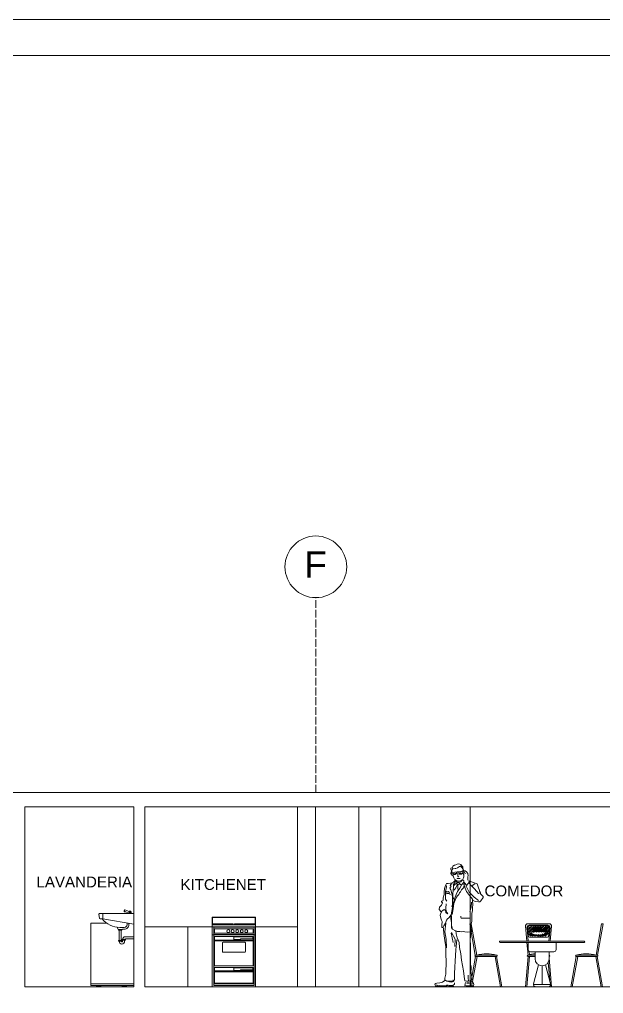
# Model space of a CAD drawing. Header units: metres. Extents: x -2 to 3328848, y -2 to 2725060.
# Drawn here: x 1663758.2 to 1663839.3, y 1363647.2 to 1363782.5 of the extents above; entities that cross this region are included whole.
import ezdxf
from ezdxf.enums import TextEntityAlignment as Align

# ---------------------------------------------------------------- set-up
doc = ezdxf.new("R2010")
doc.units = ezdxf.units.M
for name, pattern in [('0', [0]), ('ACAD_ISO02W100', [15, 12, -3]), ('DOT', [0.25, 0, -0.25])]:
    doc.linetypes.add(name, pattern=pattern)
doc.layers.get('0').update_dxf_attribs({"color": 253, "lineweight": 0})
doc.layers.add('CAJETIN', color=7, linetype='Continuous', lineweight=0, true_color=0x000000)
for name, color, linetype, lineweight in [('CORTE123', 253, 'Continuous', 0), ('EFEC', 253, 'Continuous', 0), ('L.COLUMNA', 253, 'Continuous', 0), ('letra', 253, 'DOT', 0), ('muebles', 253, 'Continuous', 0), ('NOITHAT', 253, 'Continuous', 0)]:
    doc.layers.add(name, color=color, linetype=linetype, lineweight=lineweight)
doc.styles.get("Standard").update_dxf_attribs({"font": 'arial.ttf'})

# ---------------------------------------------------------------- blocks, each defined once
blk = doc.blocks.new('fwerfw')
at = {"linetype": 'ByBlock'}
for p, q in [((346.581, 374.474), (345.981, 374.474)), ((345.981, 374.474), (345.981, 374.367)), ((346.576, 374.469), (345.986, 374.469)), ((345.986, 374.469), (345.986, 374.367)), ((346.576, 374.469), (346.576, 374.367)), ((346.581, 374.474), (346.581, 374.367)), ((345.981, 374.367), (345.981, 374.34)), ((346.581, 374.367), (345.981, 374.367)), ((345.981, 374.34), (345.981, 374.228)), ((346.581, 374.34), (345.981, 374.34)), ((345.99, 374.38), (345.99, 374.367)), ((346.267, 374.385), (345.995, 374.385)), ((346.001, 373.528), (346.001, 374.34)), ((346.561, 374.335), (346.001, 374.335)), ((346.011, 374.255), (346.011, 374.313)), ((346.551, 374.313), (346.011, 374.313)), ((346.101, 374.372), (346.101, 374.367)), ((346.131, 374.372), (346.101, 374.372)), ((346.131, 374.385), (346.131, 374.367)), ((346.131, 374.372), (346.161, 374.372)), ((346.161, 374.372), (346.161, 374.367)), ((346.272, 374.38), (346.272, 374.367)), ((346.29, 374.38), (346.29, 374.367)), ((346.295, 374.385), (346.567, 374.385)), ((346.431, 374.372), (346.401, 374.372)), ((346.401, 374.372), (346.401, 374.367)), ((346.431, 374.385), (346.431, 374.367)), ((346.431, 374.372), (346.461, 374.372)), ((346.461, 374.372), (346.461, 374.367)), ((346.551, 374.313), (346.551, 374.255)), ((346.561, 374.34), (346.561, 373.528)), ((346.572, 374.38), (346.572, 374.367)), ((346.581, 374.367), (346.581, 374.34)), ((346.581, 374.228), (346.581, 374.34)), ((345.981, 374.228), (346.581, 374.228)), ((345.981, 373.508), (345.981, 374.228)), ((346.001, 374.233), (346.561, 374.233)), ((346.011, 374.255), (346.551, 374.255)), ((346.551, 374.208), (346.011, 374.208)), ((346.011, 373.798), (346.011, 374.208)), ((346.551, 374.158), (346.011, 374.158)), ((346.546, 374.203), (346.281, 374.203)), ((346.281, 374.203), (346.281, 374.163)), ((346.371, 374.163), (346.281, 374.163)), ((346.546, 374.173), (346.371, 374.173)), ((346.371, 374.173), (346.371, 374.163)), ((346.546, 374.203), (346.546, 374.173)), ((346.551, 374.208), (346.551, 373.798)), ((346.581, 374.228), (346.581, 373.508)), ((346.551, 374.148), (346.011, 374.148)), ((346.121, 374.118), (346.121, 373.998)), ((346.131, 374.128), (346.281, 374.128)), ((346.431, 374.128), (346.281, 374.128)), ((346.441, 374.118), (346.441, 373.998)), ((346.131, 373.988), (346.281, 373.988)), ((346.431, 373.988), (346.281, 373.988)), ((346.551, 373.798), (346.011, 373.798)), ((346.551, 373.778), (346.011, 373.778)), ((346.011, 373.558), (346.011, 373.778)), ((346.281, 373.773), (346.281, 373.733)), ((346.546, 373.773), (346.281, 373.773)), ((346.281, 373.773), (346.281, 373.733)), ((346.546, 373.773), (346.546, 373.743)), ((346.551, 373.778), (346.551, 373.558)), ((346.551, 373.728), (346.011, 373.728)), ((346.551, 373.718), (346.011, 373.718)), ((346.371, 373.733), (346.281, 373.733)), ((346.371, 373.743), (346.371, 373.733)), ((346.546, 373.743), (346.371, 373.743)), ((346.581, 373.508), (345.981, 373.508)), ((346.561, 373.548), (346.001, 373.548)), ((346.561, 373.528), (346.001, 373.528)), ((346.551, 373.558), (346.011, 373.558))]:
    blk.add_line(p, q, dxfattribs=at)
for centre in [(346.204, 374.283), (346.264, 374.283), (346.327, 374.283), (346.39, 374.283), (346.453, 374.283)]:
    blk.add_circle(centre, 0.02, dxfattribs=at)
for centre, radius, start, end in [((345.995, 374.38), 0.005, 90, 180), ((346.267, 374.38), 0.005, 0, 90), ((346.295, 374.38), 0.005, 90, 180), ((346.567, 374.38), 0.005, 0, 90), ((346.131, 374.118), 0.01, 90, 180), ((346.431, 374.118), 0.01, 0, 90), ((346.131, 373.998), 0.01, 180, 270), ((346.431, 373.998), 0.01, 270, 0)]:
    blk.add_arc(centre, radius, start, end, dxfattribs=at)
blk = doc.blocks.new('12')
at = {"color": 0}
for p, q in [((195.106, 174.494), (195.137, 174.494)), ((195.224, 173.823), (195.106, 174.494)), ((195.255, 173.824), (195.137, 174.494)), ((196.298, 174.439), (196.325, 174.124)), ((196.806, 174.494), (196.348, 174.494)), ((196.355, 174.389), (196.404, 174.438)), ((196.357, 174.356), (196.443, 174.441)), ((196.36, 174.323), (196.481, 174.444)), ((196.362, 174.29), (196.518, 174.445)), ((196.773, 174.464), (196.38, 174.464)), ((196.762, 174.454), (196.391, 174.454)), ((196.417, 174.309), (196.553, 174.445)), ((196.453, 174.31), (196.588, 174.445)), ((196.489, 174.311), (196.624, 174.445)), ((196.526, 174.312), (196.659, 174.445)), ((196.562, 174.313), (196.694, 174.445)), ((196.598, 174.314), (196.73, 174.445)), ((196.634, 174.315), (196.765, 174.445)), ((196.671, 174.316), (196.789, 174.433)), ((196.828, 174.124), (196.855, 174.439)), ((197.809, 173.824), (197.927, 174.494)), ((197.839, 173.823), (197.958, 174.494)), ((197.958, 174.494), (197.927, 174.494)), ((196.331, 174.409), (196.355, 174.124)), ((196.337, 174.339), (196.347, 174.339)), ((196.339, 174.309), (196.349, 174.309)), ((196.341, 174.399), (196.355, 174.249)), ((196.367, 174.259), (196.409, 174.301)), ((196.382, 174.239), (196.433, 174.29)), ((196.407, 174.228), (196.458, 174.28)), ((196.441, 174.227), (196.486, 174.272)), ((196.476, 174.227), (196.515, 174.266)), ((196.51, 174.226), (196.547, 174.262)), ((196.545, 174.225), (196.582, 174.262)), ((196.579, 174.224), (196.622, 174.266)), ((196.614, 174.224), (196.668, 174.277)), ((196.65, 174.224), (196.73, 174.304)), ((196.686, 174.225), (196.801, 174.339)), ((196.707, 174.317), (196.801, 174.411)), ((196.722, 174.226), (196.794, 174.297)), ((196.743, 174.317), (196.805, 174.379)), ((196.784, 174.252), (196.787, 174.255)), ((196.798, 174.124), (196.823, 174.409)), ((196.799, 174.249), (196.812, 174.399)), ((196.804, 174.309), (196.814, 174.309)), ((196.807, 174.339), (196.817, 174.339)), ((195.754, 174.124), (197.554, 174.124)), ((195.754, 174.094), (197.554, 174.094)), ((196.352, 173.824), (196.328, 174.094)), ((196.354, 173.944), (196.354, 174.094)), ((196.404, 174.204), (196.749, 174.204)), ((196.954, 174.094), (196.954, 173.944)), ((195.23, 173.824), (195.68, 173.824)), ((196.504, 173.824), (196.352, 173.824)), ((196.381, 173.831), (196.375, 173.903)), ((196.904, 173.894), (196.404, 173.894)), ((196.504, 173.744), (196.504, 173.894)), ((196.804, 173.853), (196.808, 173.894)), ((196.804, 173.744), (196.804, 173.894)), ((197.834, 173.824), (197.384, 173.824)), ((195.23, 173.794), (195.115, 173.144)), ((195.26, 173.794), (195.145, 173.144)), ((195.23, 173.794), (195.68, 173.794)), ((195.649, 173.794), (195.764, 173.144)), ((195.68, 173.794), (195.794, 173.144)), ((196.352, 173.794), (196.295, 173.144)), ((196.382, 173.794), (196.325, 173.144)), ((196.504, 173.794), (196.352, 173.794)), ((196.58, 173.613), (196.471, 173.206)), ((196.837, 173.206), (196.729, 173.613)), ((196.783, 173.666), (196.816, 173.288)), ((196.804, 173.764), (196.858, 173.144)), ((197.384, 173.794), (197.27, 173.144)), ((197.415, 173.794), (197.3, 173.144)), ((197.834, 173.794), (197.384, 173.794)), ((197.804, 173.794), (197.919, 173.144)), ((197.834, 173.794), (197.949, 173.144)), ((196.654, 173.594), (196.654, 173.194)), ((196.468, 173.194), (196.841, 173.194)), ((195.115, 173.144), (195.145, 173.144)), ((195.764, 173.144), (195.794, 173.144)), ((196.325, 173.144), (196.295, 173.144)), ((196.519, 173.144), (196.789, 173.144)), ((196.827, 173.161), (196.828, 173.144)), ((196.858, 173.144), (196.828, 173.144)), ((197.3, 173.144), (197.27, 173.144)), ((197.949, 173.144), (197.919, 173.144))]:
    blk.add_line(p, q, dxfattribs=at)
for centre, radius, start, end in [((196.348, 174.444), 0.05, 90, 185), ((196.38, 174.414), 0.05, 90, 185), ((196.391, 174.404), 0.05, 90, 185), ((196.762, 174.404), 0.05, 355, 90), ((196.773, 174.414), 0.05, 355, 90), ((196.806, 174.444), 0.05, 355, 90), ((196.404, 174.254), 0.05, 185, 270), ((196.749, 174.254), 0.05, 270, 355), ((195.754, 174.109), 0.015, 90, 270), ((197.554, 174.109), 0.015, 270, 90), ((195.23, 173.809), 0.015, 90, 270), ((195.467, 173.089), 0.764, 73.8673, 106.1327), ((195.68, 173.809), 0.015, 270, 90), ((196.352, 173.809), 0.015, 90, 270), ((196.577, 172.995), 0.859, 94.8363, 105.1893), ((196.404, 173.944), 0.05, 180, 270), ((196.802, 173.809), 0.015, 270, 90), ((196.904, 173.944), 0.05, 270, 0), ((197.384, 173.809), 0.015, 90, 270), ((197.597, 173.089), 0.764, 73.8673, 106.1327), ((197.834, 173.809), 0.015, 270, 90), ((196.654, 173.744), 0.15, 180, 0), ((196.519, 173.194), 0.05, 165.0686, 270), ((196.789, 173.194), 0.05, 270, 14.9314)]:
    blk.add_arc(centre, radius, start, end, dxfattribs=at)
blk = doc.blocks.new('LAVABO1S')
at = {"layer": 'muebles', "linetype": 'Continuous'}
for p, q in [((-4.5, 8), (-4.5, 7.25)), ((-0.61, 8.36), (-0.64, 8.01)), ((-0.51, 8.36), (-0.48, 8.01)), ((-2.15, 5.68), (-2.15, 4)), ((-1.85, 5.68), (-1.85, 4)), ((-1.65, 4), (-1.65, 4.25)), ((-1.35, 4), (-1.35, 4.25)), ((-1.25, 4.65), (0, 4.65)), ((-1.25, 4.35), (0, 4.35))]:
    blk.add_line(p, q, dxfattribs=at)
for points in [[(-0.71, 8.3), (-1.34, 8.55), (-1.4, 8.39), (-0.76, 8)], [(-0.38, 8.01), (-0.44, 8.36), (-0.69, 8.36), (-0.75, 8)], [(-2.42, 6.03), (-2.3, 5.68), (-1.68, 5.68), (-1.66, 5.76)], [(-2.23, 5.68), (-2.23, 5.59), (-1.89, 5.59)], [(-1.75, 5.68), (-1.75, 5.59), (-2.1, 5.59)]]:
    blk.add_lwpolyline(points, dxfattribs=at)
for points in [[(0, 8), (-4.99, 8, 0.453592), (-5.08, 7.89), (-5.01, 7.34, 0.375902), (-4.91, 7.25), (-4.5, 7.25), (0, 6.5)], [(-1, 6.67), (-1, 6.4, -0.414214), (-1.4, 6), (-2.05, 6, -0.231669), (-4.6, 7.25, 1.552799)], [(-0.75, 6.63), (-0.75, 6.4, -0.414214), (-1.4, 5.75), (-1.66, 5.75, -0.02028)]]:
    blk.add_lwpolyline(points, format="xyb", dxfattribs=at)
for points in [[(-1.75, 4.16), (-1.75, 4.25), (-1.25, 4.25), (-1.25, 4.16)], [(-2.25, 4), (-2.25, 4.1), (-1.76, 4.1), (-1.76, 4)]]:
    blk.add_lwpolyline(points, close=True, dxfattribs=at)
for centre, radius, start, end in [((-1.31, 8.35), 0.101, 156.5196, 319.2681), ((-1.25, 4.25), 0.4, 90, 180), ((-1.25, 4.25), 0.1, 90, 180), ((-1.75, 4), 0.4, 180, 0), ((-1.75, 4), 0.1, 180, 0)]:
    blk.add_arc(centre, radius, start, end, dxfattribs=at)
blk = doc.blocks.new('A$C5B027DEA')
at = {"color": 0}
for p, q in [((0.255, 1.726, -2.729), (0.229, 1.716, -2.729)), ((0.229, 1.716, -2.729), (0.229, 1.695, -2.729)), ((0.229, 1.695, -2.729), (0.239, 1.674, -2.729)), ((0.244, 1.685, -2.729), (0.249, 1.695, -2.729)), ((0.249, 1.695, -2.729), (0.26, 1.711, -2.729)), ((0.26, 1.742, -2.729), (0.255, 1.726, -2.729)), ((0.281, 1.758, -2.729), (0.26, 1.742, -2.729)), ((0.26, 1.711, -2.729), (0.275, 1.706, -2.729)), ((0.275, 1.706, -2.729), (0.291, 1.711, -2.729)), ((0.301, 1.763, -2.729), (0.281, 1.758, -2.729)), ((0.291, 1.711, -2.729), (0.301, 1.711, -2.729)), ((0.322, 1.773, -2.729), (0.301, 1.763, -2.729)), ((0.301, 1.711, -2.729), (0.327, 1.721, -2.729)), ((0.338, 1.778, -2.729), (0.322, 1.773, -2.729)), ((0.327, 1.721, -2.729), (0.353, 1.737, -2.729)), ((0.359, 1.773, -2.729), (0.338, 1.778, -2.729)), ((0.353, 1.737, -2.729), (0.374, 1.747, -2.729)), ((0.374, 1.768, -2.729), (0.359, 1.773, -2.729)), ((0.385, 1.752, -2.729), (0.374, 1.768, -2.729)), ((0.374, 1.747, -2.729), (0.374, 1.737, -2.729)), ((0.374, 1.737, -2.729), (0.379, 1.732, -2.729)), ((0.379, 1.732, -2.729), (0.395, 1.721, -2.729)), ((0.405, 1.732, -2.729), (0.385, 1.752, -2.729)), ((0.395, 1.721, -2.729), (0.4, 1.711, -2.729)), ((0.4, 1.711, -2.729), (0.411, 1.695, -2.729)), ((0.405, 1.716, -2.729), (0.405, 1.732, -2.729)), ((0.411, 1.68, -2.729), (0.405, 1.716, -2.729)), ((0.234, 1.654, -2.729), (0.229, 1.643, -2.729)), ((0.229, 1.628, -2.729), (0.234, 1.643, -2.729)), ((0.229, 1.643, -2.729), (0.229, 1.628, -2.729)), ((0.239, 1.674, -2.729), (0.234, 1.654, -2.729)), ((0.234, 1.654, -2.729), (0.244, 1.664, -2.729)), ((0.234, 1.654, -2.729), (0.239, 1.659, -2.729)), ((0.234, 1.643, -2.729), (0.234, 1.654, -2.729)), ((0.234, 1.643, -2.729), (0.234, 1.654, -2.729)), ((0.239, 1.633, -2.729), (0.234, 1.643, -2.729)), ((0.255, 1.602, -2.729), (0.238, 1.629, -2.729)), ((0.239, 1.659, -2.729), (0.244, 1.664, -2.729)), ((0.249, 1.648, -2.729), (0.239, 1.654, -2.729)), ((0.244, 1.664, -2.729), (0.244, 1.685, -2.729)), ((0.265, 1.648, -2.729), (0.249, 1.648, -2.729)), ((0.265, 1.633, -2.729), (0.255, 1.648, -2.729)), ((0.26, 1.607, -2.729), (0.255, 1.602, -2.729)), ((0.265, 1.602, -2.729), (0.26, 1.607, -2.729)), ((0.286, 1.654, -2.729), (0.265, 1.648, -2.729)), ((0.27, 1.622, -2.729), (0.265, 1.633, -2.729)), ((0.268, 1.587, -2.729), (0.265, 1.602, -2.729)), ((0.273, 1.572, -2.729), (0.268, 1.587, -2.729)), ((0.291, 1.622, -2.729), (0.27, 1.622, -2.729)), ((0.278, 1.567, -2.729), (0.273, 1.572, -2.729)), ((0.275, 1.638, -2.729), (0.301, 1.643, -2.729)), ((0.283, 1.554, -2.729), (0.278, 1.567, -2.729)), ((0.291, 1.55, -2.729), (0.283, 1.554, -2.729)), ((0.322, 1.659, -2.729), (0.286, 1.654, -2.729)), ((0.312, 1.638, -2.729), (0.291, 1.622, -2.729)), ((0.312, 1.659, -2.729), (0.312, 1.648, -2.729)), ((0.312, 1.648, -2.729), (0.312, 1.638, -2.729)), ((0.327, 1.659, -2.729), (0.322, 1.659, -2.729)), ((0.322, 1.57, -2.729), (0.338, 1.565, -2.729)), ((0.322, 1.565, -2.729), (0.322, 1.57, -2.729)), ((0.327, 1.565, -2.729), (0.322, 1.565, -2.729)), ((0.338, 1.659, -2.729), (0.327, 1.659, -2.729)), ((0.327, 1.648, -2.729), (0.333, 1.638, -2.729)), ((0.343, 1.565, -2.729), (0.327, 1.565, -2.729)), ((0.333, 1.638, -2.729), (0.333, 1.628, -2.729)), ((0.333, 1.628, -2.729), (0.333, 1.622, -2.729)), ((0.333, 1.622, -2.729), (0.333, 1.596, -2.729)), ((0.333, 1.596, -2.729), (0.338, 1.591, -2.729)), ((0.343, 1.659, -2.729), (0.338, 1.659, -2.729)), ((0.338, 1.591, -2.729), (0.343, 1.596, -2.729)), ((0.374, 1.659, -2.729), (0.343, 1.659, -2.729)), ((0.343, 1.654, -2.729), (0.348, 1.633, -2.729)), ((0.353, 1.565, -2.729), (0.343, 1.565, -2.729)), ((0.348, 1.633, -2.729), (0.353, 1.628, -2.729)), ((0.353, 1.628, -2.729), (0.369, 1.628, -2.729)), ((0.364, 1.565, -2.729), (0.353, 1.565, -2.729)), ((0.359, 1.643, -2.729), (0.379, 1.643, -2.729)), ((0.369, 1.628, -2.729), (0.385, 1.628, -2.729)), ((0.379, 1.664, -2.729), (0.374, 1.659, -2.729)), ((0.395, 1.669, -2.729), (0.379, 1.664, -2.729)), ((0.385, 1.628, -2.729), (0.395, 1.638, -2.729)), ((0.4, 1.674, -2.729), (0.395, 1.669, -2.729)), ((0.395, 1.638, -2.729), (0.405, 1.638, -2.729)), ((0.404, 1.648, -2.729), (0.397, 1.661, -2.729)), ((0.411, 1.68, -2.729), (0.4, 1.674, -2.729)), ((0.4, 1.674, -2.729), (0.411, 1.669, -2.729)), ((0.411, 1.674, -2.729), (0.4, 1.674, -2.729)), ((0.416, 1.622, -2.729), (0.404, 1.648, -2.729)), ((0.405, 1.555, -2.729), (0.411, 1.576, -2.729)), ((0.405, 1.539, -2.729), (0.405, 1.555, -2.729)), ((0.436, 1.674, -2.729), (0.411, 1.674, -2.729)), ((0.411, 1.669, -2.729), (0.426, 1.648, -2.729)), ((0.411, 1.576, -2.729), (0.416, 1.591, -2.729)), ((0.416, 1.617, -2.729), (0.416, 1.622, -2.729)), ((0.416, 1.602, -2.729), (0.416, 1.617, -2.729)), ((0.416, 1.591, -2.729), (0.416, 1.602, -2.729)), ((0.426, 1.648, -2.729), (0.442, 1.638, -2.729)), ((0.457, 1.659, -2.729), (0.436, 1.674, -2.729)), ((0.476, 1.639, -2.729), (0.457, 1.659, -2.729)), ((0.473, 1.586, -2.729), (0.478, 1.612, -2.729)), ((0.473, 1.565, -2.729), (0.473, 1.586, -2.729)), ((0.473, 1.544, -2.729), (0.473, 1.565, -2.729)), ((0.476, 1.628, -2.729), (0.476, 1.639, -2.729)), ((0.478, 1.612, -2.729), (0.476, 1.628, -2.729)), ((0.135, 1.368, -2.729), (0.14, 1.42, -2.729)), ((0.14, 1.42, -2.729), (0.151, 1.466, -2.729)), ((0.151, 1.466, -2.729), (0.161, 1.466, -2.729)), ((0.161, 1.414, -2.729), (0.151, 1.383, -2.729)), ((0.156, 1.472, -2.729), (0.166, 1.492, -2.729)), ((0.161, 1.466, -2.729), (0.166, 1.451, -2.729)), ((0.166, 1.451, -2.729), (0.161, 1.414, -2.729)), ((0.166, 1.492, -2.729), (0.192, 1.492, -2.729)), ((0.192, 1.492, -2.729), (0.223, 1.498, -2.729)), ((0.213, 1.425, -2.729), (0.234, 1.456, -2.729)), ((0.229, 1.399, -2.729), (0.213, 1.425, -2.729)), ((0.218, 1.466, -2.729), (0.229, 1.477, -2.729)), ((0.234, 1.456, -2.729), (0.218, 1.466, -2.729)), ((0.223, 1.498, -2.729), (0.249, 1.503, -2.729)), ((0.229, 1.477, -2.729), (0.249, 1.492, -2.729)), ((0.249, 1.503, -2.729), (0.27, 1.513, -2.729)), ((0.27, 1.44, -2.729), (0.265, 1.394, -2.729)), ((0.27, 1.513, -2.729), (0.286, 1.529, -2.729)), ((0.291, 1.513, -2.729), (0.27, 1.477, -2.729)), ((0.27, 1.477, -2.729), (0.27, 1.44, -2.729)), ((0.275, 1.466, -2.729), (0.286, 1.477, -2.729)), ((0.286, 1.409, -2.729), (0.275, 1.394, -2.729)), ((0.286, 1.477, -2.729), (0.301, 1.487, -2.729)), ((0.301, 1.43, -2.729), (0.286, 1.409, -2.729)), ((0.296, 1.544, -2.729), (0.291, 1.539, -2.729)), ((0.291, 1.539, -2.729), (0.291, 1.529, -2.729)), ((0.291, 1.529, -2.729), (0.307, 1.518, -2.729)), ((0.296, 1.544, -2.729), (0.322, 1.524, -2.729)), ((0.301, 1.487, -2.729), (0.317, 1.498, -2.729)), ((0.312, 1.451, -2.729), (0.301, 1.43, -2.729)), ((0.307, 1.518, -2.729), (0.322, 1.513, -2.729)), ((0.312, 1.492, -2.729), (0.322, 1.487, -2.729)), ((0.322, 1.472, -2.729), (0.312, 1.451, -2.729)), ((0.317, 1.498, -2.729), (0.327, 1.508, -2.729)), ((0.322, 1.524, -2.729), (0.348, 1.524, -2.729)), ((0.322, 1.513, -2.729), (0.338, 1.508, -2.729)), ((0.322, 1.487, -2.729), (0.322, 1.472, -2.729)), ((0.327, 1.508, -2.729), (0.338, 1.508, -2.729)), ((0.359, 1.425, -2.729), (0.327, 1.378, -2.729)), ((0.333, 1.477, -2.729), (0.333, 1.466, -2.729)), ((0.338, 1.477, -2.729), (0.333, 1.477, -2.729)), ((0.333, 1.466, -2.729), (0.333, 1.435, -2.729)), ((0.333, 1.435, -2.729), (0.333, 1.409, -2.729)), ((0.333, 1.409, -2.729), (0.338, 1.404, -2.729)), ((0.338, 1.508, -2.729), (0.353, 1.513, -2.729)), ((0.338, 1.508, -2.729), (0.343, 1.503, -2.729)), ((0.353, 1.482, -2.729), (0.338, 1.477, -2.729)), ((0.343, 1.503, -2.729), (0.353, 1.492, -2.729)), ((0.348, 1.524, -2.729), (0.374, 1.529, -2.729)), ((0.348, 1.498, -2.729), (0.353, 1.482, -2.729)), ((0.353, 1.513, -2.729), (0.369, 1.518, -2.729)), ((0.353, 1.492, -2.729), (0.369, 1.477, -2.729)), ((0.39, 1.477, -2.729), (0.359, 1.425, -2.729)), ((0.369, 1.518, -2.729), (0.374, 1.518, -2.729)), ((0.369, 1.477, -2.729), (0.374, 1.472, -2.729)), ((0.374, 1.529, -2.729), (0.395, 1.544, -2.729)), ((0.374, 1.518, -2.729), (0.39, 1.534, -2.729)), ((0.385, 1.399, -2.729), (0.4, 1.414, -2.729)), ((0.39, 1.534, -2.729), (0.405, 1.544, -2.729)), ((0.421, 1.518, -2.729), (0.39, 1.477, -2.729)), ((0.4, 1.414, -2.729), (0.411, 1.43, -2.729)), ((0.416, 1.529, -2.729), (0.405, 1.539, -2.729)), ((0.411, 1.43, -2.729), (0.416, 1.435, -2.729)), ((0.416, 1.508, -2.729), (0.416, 1.529, -2.729)), ((0.421, 1.498, -2.729), (0.416, 1.472, -2.729)), ((0.416, 1.472, -2.729), (0.426, 1.487, -2.729)), ((0.416, 1.461, -2.729), (0.426, 1.461, -2.729)), ((0.416, 1.451, -2.729), (0.416, 1.461, -2.729)), ((0.416, 1.435, -2.729), (0.416, 1.451, -2.729)), ((0.426, 1.508, -2.729), (0.421, 1.498, -2.729)), ((0.426, 1.487, -2.729), (0.431, 1.503, -2.729)), ((0.426, 1.466, -2.729), (0.436, 1.425, -2.729)), ((0.431, 1.503, -2.729), (0.436, 1.492, -2.729)), ((0.436, 1.492, -2.729), (0.447, 1.477, -2.729)), ((0.436, 1.425, -2.729), (0.457, 1.378, -2.729)), ((0.447, 1.477, -2.729), (0.457, 1.466, -2.729)), ((0.452, 1.456, -2.729), (0.494, 1.368, -2.729)), ((0.457, 1.466, -2.729), (0.478, 1.492, -2.729)), ((0.478, 1.534, -2.729), (0.473, 1.544, -2.729)), ((0.478, 1.492, -2.729), (0.499, 1.518, -2.729)), ((0.499, 1.518, -2.729), (0.488, 1.529, -2.729)), ((0.494, 1.498, -2.729), (0.525, 1.466, -2.729)), ((0.54, 1.513, -2.729), (0.504, 1.524, -2.729)), ((0.525, 1.466, -2.729), (0.566, 1.42, -2.729)), ((0.582, 1.498, -2.729), (0.54, 1.513, -2.729)), ((0.54, 1.461, -2.729), (0.551, 1.472, -2.729)), ((0.551, 1.472, -2.729), (0.577, 1.487, -2.729)), ((0.566, 1.42, -2.729), (0.603, 1.378, -2.729)), ((0.608, 1.487, -2.729), (0.582, 1.498, -2.729)), ((0.629, 1.43, -2.729), (0.608, 1.487, -2.729)), ((0.652, 1.366, -2.729), (0.629, 1.43, -2.729)), ((0.12, 1.284, -2.729), (0.135, 1.336, -2.729)), ((0.12, 1.258, -2.729), (0.12, 1.284, -2.729)), ((0.135, 1.336, -2.729), (0.135, 1.368, -2.729)), ((0.151, 1.383, -2.729), (0.151, 1.264, -2.729)), ((0.151, 1.331, -2.729), (0.156, 1.342, -2.729)), ((0.166, 1.378, -2.729), (0.156, 1.373, -2.729)), ((0.156, 1.342, -2.729), (0.171, 1.347, -2.729)), ((0.177, 1.362, -2.729), (0.166, 1.378, -2.729)), ((0.171, 1.347, -2.729), (0.187, 1.347, -2.729)), ((0.197, 1.378, -2.729), (0.182, 1.373, -2.729)), ((0.187, 1.347, -2.729), (0.203, 1.347, -2.729)), ((0.208, 1.357, -2.729), (0.197, 1.378, -2.729)), ((0.203, 1.347, -2.729), (0.213, 1.342, -2.729)), ((0.213, 1.342, -2.729), (0.218, 1.331, -2.729)), ((0.244, 1.347, -2.729), (0.229, 1.399, -2.729)), ((0.255, 1.3, -2.729), (0.244, 1.347, -2.729)), ((0.255, 1.243, -2.729), (0.255, 1.3, -2.729)), ((0.265, 1.394, -2.729), (0.26, 1.342, -2.729)), ((0.26, 1.342, -2.729), (0.26, 1.305, -2.729)), ((0.26, 1.305, -2.729), (0.27, 1.274, -2.729)), ((0.286, 1.279, -2.729), (0.27, 1.217, -2.729)), ((0.27, 1.274, -2.729), (0.27, 1.264, -2.729)), ((0.307, 1.336, -2.729), (0.286, 1.279, -2.729)), ((0.291, 1.253, -2.729), (0.312, 1.295, -2.729)), ((0.327, 1.378, -2.729), (0.307, 1.336, -2.729)), ((0.312, 1.295, -2.729), (0.327, 1.316, -2.729)), ((0.327, 1.316, -2.729), (0.343, 1.336, -2.729)), ((0.343, 1.336, -2.729), (0.353, 1.357, -2.729)), ((0.353, 1.357, -2.729), (0.369, 1.373, -2.729)), ((0.369, 1.373, -2.729), (0.385, 1.399, -2.729)), ((0.457, 1.378, -2.729), (0.499, 1.321, -2.729)), ((0.494, 1.368, -2.729), (0.566, 1.295, -2.729)), ((0.499, 1.321, -2.729), (0.54, 1.264, -2.729)), ((0.566, 1.295, -2.729), (0.629, 1.248, -2.729)), ((0.603, 1.378, -2.729), (0.629, 1.347, -2.729)), ((0.629, 1.347, -2.729), (0.644, 1.352, -2.729)), ((0.66, 1.362, -2.729), (0.639, 1.373, -2.729)), ((0.66, 1.342, -2.729), (0.66, 1.362, -2.729)), ((0.696, 1.305, -2.729), (0.66, 1.342, -2.729)), ((0.665, 1.243, -2.729), (0.696, 1.29, -2.729)), ((0.696, 1.29, -2.729), (0.696, 1.305, -2.729)), ((0.062, 1.118, -2.729), (0.068, 1.149, -2.729)), ((0.068, 1.149, -2.729), (0.094, 1.18, -2.729)), ((0.094, 1.238, -2.729), (0.114, 1.243, -2.729)), ((0.094, 1.227, -2.729), (0.094, 1.238, -2.729)), ((0.109, 1.212, -2.729), (0.094, 1.227, -2.729)), ((0.094, 1.18, -2.729), (0.109, 1.212, -2.729)), ((0.114, 1.243, -2.729), (0.12, 1.258, -2.729)), ((0.151, 1.264, -2.729), (0.171, 1.238, -2.729)), ((0.156, 1.134, -2.729), (0.161, 1.201, -2.729)), ((0.161, 1.087, -2.729), (0.156, 1.134, -2.729)), ((0.255, 1.144, -2.729), (0.239, 1.071, -2.729)), ((0.244, 1.154, -2.729), (0.255, 1.196, -2.729)), ((0.249, 1.045, -2.729), (0.265, 1.128, -2.729)), ((0.255, 1.196, -2.729), (0.255, 1.243, -2.729)), ((0.27, 1.217, -2.729), (0.255, 1.144, -2.729)), ((0.265, 1.128, -2.729), (0.275, 1.206, -2.729)), ((0.275, 1.206, -2.729), (0.291, 1.253, -2.729)), ((0.525, 1.149, -2.729), (0.504, 1.087, -2.729)), ((0.53, 1.222, -2.729), (0.525, 1.149, -2.729)), ((0.54, 1.264, -2.729), (0.54, 1.227, -2.729)), ((0.54, 1.264, -2.729), (0.551, 1.248, -2.729)), ((0.54, 1.227, -2.729), (0.546, 1.206, -2.729)), ((0.546, 1.175, -2.729), (0.54, 1.154, -2.729)), ((0.54, 1.154, -2.729), (0.54, 1.134, -2.729)), ((0.54, 1.134, -2.729), (0.54, 1.102, -2.729)), ((0.546, 1.206, -2.729), (0.546, 1.175, -2.729)), ((0.551, 1.248, -2.729), (0.582, 1.232, -2.729)), ((0.582, 1.232, -2.729), (0.629, 1.227, -2.729)), ((0.629, 1.227, -2.729), (0.65, 1.227, -2.729)), ((0.65, 1.227, -2.729), (0.665, 1.243, -2.729)), ((0.073, 1.108, -2.729), (0.062, 1.118, -2.729)), ((0.094, 1.076, -2.729), (0.073, 1.108, -2.729)), ((0.078, 1.035, -2.729), (0.083, 1.066, -2.729)), ((0.083, 0.993, -2.729), (0.078, 1.035, -2.729)), ((0.083, 1.066, -2.729), (0.104, 1.097, -2.729)), ((0.094, 0.962, -2.729), (0.083, 0.993, -2.729)), ((0.104, 1.097, -2.729), (0.13, 1.113, -2.729)), ((0.13, 1.113, -2.729), (0.135, 1.118, -2.729)), ((0.135, 1.118, -2.729), (0.151, 1.102, -2.729)), ((0.151, 1.102, -2.729), (0.156, 1.076, -2.729)), ((0.156, 1.076, -2.729), (0.177, 1.061, -2.729)), ((0.187, 1.056, -2.729), (0.161, 1.087, -2.729)), ((0.177, 1.061, -2.729), (0.187, 1.056, -2.729)), ((0.203, 0.998, -2.729), (0.182, 0.983, -2.729)), ((0.234, 1.04, -2.729), (0.203, 0.998, -2.729)), ((0.234, 1.035, -2.729), (0.229, 1.009, -2.729)), ((0.229, 1.009, -2.729), (0.229, 0.983, -2.729)), ((0.239, 1.071, -2.729), (0.234, 1.035, -2.729)), ((0.239, 1.004, -2.729), (0.239, 1.024, -2.729)), ((0.239, 0.967, -2.729), (0.239, 1.004, -2.729)), ((0.374, 1.019, -2.729), (0.374, 1.004, -2.729)), ((0.374, 1.004, -2.729), (0.379, 0.993, -2.729)), ((0.379, 0.993, -2.729), (0.395, 0.993, -2.729)), ((0.395, 0.993, -2.729), (0.436, 0.993, -2.729)), ((0.436, 0.993, -2.729), (0.478, 0.993, -2.729)), ((0.478, 0.993, -2.729), (0.499, 0.993, -2.729)), ((0.54, 1.102, -2.729), (0.535, 1.061, -2.729)), ((0.535, 1.061, -2.729), (0.535, 1.024, -2.729)), ((0.535, 1.024, -2.729), (0.535, 0.988, -2.729)), ((0.535, 0.988, -2.729), (0.535, 0.946, -2.729)), ((0.104, 0.946, -2.729), (0.094, 0.962, -2.729)), ((0.099, 0.889, -2.729), (0.104, 0.946, -2.729)), ((0.099, 0.858, -2.729), (0.099, 0.889, -2.729)), ((0.109, 0.858, -2.729), (0.099, 0.858, -2.729)), ((0.12, 0.863, -2.729), (0.109, 0.858, -2.729)), ((0.13, 0.879, -2.729), (0.12, 0.863, -2.729)), ((0.12, 0.868, -2.729), (0.125, 0.832, -2.729)), ((0.151, 0.92, -2.729), (0.13, 0.879, -2.729)), ((0.145, 0.796, -2.729), (0.156, 0.92, -2.729)), ((0.166, 0.962, -2.729), (0.151, 0.92, -2.729)), ((0.182, 0.983, -2.729), (0.166, 0.962, -2.729)), ((0.229, 0.983, -2.729), (0.239, 0.926, -2.729)), ((0.239, 0.931, -2.729), (0.239, 0.967, -2.729)), ((0.239, 0.9, -2.729), (0.239, 0.931, -2.729)), ((0.239, 0.926, -2.729), (0.239, 0.889, -2.729)), ((0.239, 0.853, -2.729), (0.239, 0.9, -2.729)), ((0.239, 0.889, -2.729), (0.249, 0.848, -2.729)), ((0.255, 0.832, -2.729), (0.239, 0.853, -2.729)), ((0.535, 0.946, -2.729), (0.525, 0.91, -2.729)), ((0.525, 0.91, -2.729), (0.525, 0.868, -2.729)), ((0.525, 0.868, -2.729), (0.535, 0.837, -2.729)), ((0.125, 0.832, -2.729), (0.13, 0.77, -2.729)), ((0.13, 0.77, -2.729), (0.145, 0.671, -2.729)), ((0.161, 0.686, -2.729), (0.145, 0.796, -2.729)), ((0.239, 0.785, -2.729), (0.234, 0.775, -2.729)), ((0.234, 0.775, -2.729), (0.265, 0.64, -2.729)), ((0.291, 0.686, -2.729), (0.239, 0.785, -2.729)), ((0.286, 0.816, -2.729), (0.255, 0.832, -2.729)), ((0.322, 0.801, -2.729), (0.286, 0.816, -2.729)), ((0.307, 0.764, -2.729), (0.301, 0.816, -2.729)), ((0.322, 0.707, -2.729), (0.307, 0.764, -2.729)), ((0.359, 0.801, -2.729), (0.322, 0.801, -2.729)), ((0.348, 0.64, -2.729), (0.322, 0.707, -2.729)), ((0.39, 0.796, -2.729), (0.359, 0.801, -2.729)), ((0.411, 0.801, -2.729), (0.39, 0.796, -2.729)), ((0.431, 0.796, -2.729), (0.411, 0.801, -2.729)), ((0.468, 0.79, -2.729), (0.431, 0.796, -2.729)), ((0.525, 0.796, -2.729), (0.468, 0.79, -2.729)), ((0.514, 0.754, -2.729), (0.509, 0.655, -2.729)), ((0.514, 0.79, -2.729), (0.514, 0.754, -2.729)), ((0.535, 0.806, -2.729), (0.525, 0.796, -2.729)), ((0.535, 0.837, -2.729), (0.535, 0.806, -2.729)), ((0.145, 0.671, -2.729), (0.156, 0.577, -2.729)), ((0.156, 0.577, -2.729), (0.156, 0.447, -2.729)), ((0.166, 0.562, -2.729), (0.161, 0.686, -2.729)), ((0.286, 0.582, -2.729), (0.291, 0.686, -2.729)), ((0.301, 0.536, -2.729), (0.312, 0.629, -2.729)), ((0.312, 0.629, -2.729), (0.317, 0.681, -2.729)), ((0.353, 0.567, -2.729), (0.348, 0.64, -2.729)), ((0.374, 0.478, -2.729), (0.353, 0.567, -2.729)), ((0.509, 0.655, -2.729), (0.514, 0.624, -2.729)), ((0.514, 0.624, -2.729), (0.514, 0.598, -2.729)), ((0.514, 0.598, -2.729), (0.514, 0.556, -2.729)), ((0.156, 0.447, -2.729), (0.161, 0.385, -2.729)), ((0.291, 0.369, -2.729), (0.296, 0.452, -2.729)), ((0.296, 0.452, -2.729), (0.301, 0.536, -2.729)), ((0.385, 0.385, -2.729), (0.374, 0.478, -2.729)), ((0.514, 0.556, -2.729), (0.514, 0.515, -2.729)), ((0.514, 0.515, -2.729), (0.514, 0.468, -2.729)), ((0.514, 0.468, -2.729), (0.514, 0.432, -2.729)), ((0.514, 0.432, -2.729), (0.514, 0.364, -2.729)), ((0.161, 0.317, -2.729), (0.156, 0.244, -2.729)), ((0.161, 0.385, -2.729), (0.161, 0.317, -2.729)), ((0.281, 0.192, -2.729), (0.286, 0.286, -2.729)), ((0.286, 0.286, -2.729), (0.291, 0.369, -2.729)), ((0.4, 0.307, -2.729), (0.385, 0.385, -2.729)), ((0.411, 0.229, -2.729), (0.4, 0.307, -2.729)), ((0.514, 0.364, -2.729), (0.514, 0.328, -2.729)), ((0.514, 0.328, -2.729), (0.525, 0.286, -2.729)), ((0.525, 0.286, -2.729), (0.525, 0.244, -2.729)), ((0.156, 0.182, -2.729), (0.145, 0.125, -2.729)), ((0.156, 0.244, -2.729), (0.156, 0.182, -2.729)), ((0.281, 0.125, -2.729), (0.281, 0.192, -2.729)), ((0.421, 0.151, -2.729), (0.411, 0.229, -2.729)), ((0.431, 0.088, -2.729), (0.421, 0.151, -2.729)), ((0.478, 0.125, -2.729), (0.478, 0.166, -2.729)), ((0.525, 0.244, -2.729), (0.52, 0.224, -2.729)), ((0.52, 0.224, -2.729), (0.525, 0.198, -2.729)), ((0.525, 0.198, -2.729), (0.535, 0.146, -2.729)), ((0.535, 0.146, -2.729), (0.535, 0.104, -2.729)), ((0.005, 0.047, -2.729), (0, 0.031, -2.729)), ((0, 0.031, -2.729), (0.068, 0.021, -2.729)), ((0.026, 0.052, -2.729), (0.005, 0.047, -2.729)), ((0.005, 0.016, -2.729), (0.078, 0.005, -2.729)), ((0.073, 0.057, -2.729), (0.026, 0.052, -2.729)), ((0.068, 0.021, -2.729), (0.166, 0.026, -2.729)), ((0.109, 0.068, -2.729), (0.073, 0.057, -2.729)), ((0.078, 0.005, -2.729), (0.166, 0.01, -2.729)), ((0.13, 0.083, -2.729), (0.109, 0.068, -2.729)), ((0.151, 0.094, -2.729), (0.13, 0.083, -2.729)), ((0.145, 0.125, -2.729), (0.145, 0.099, -2.729)), ((0.145, 0.099, -2.729), (0.171, 0.083, -2.729)), ((0.166, 0.026, -2.729), (0.192, 0.026, -2.729)), ((0.166, 0.01, -2.729), (0.182, 0.021, -2.729)), ((0.171, 0.083, -2.729), (0.197, 0.083, -2.729)), ((0.208, 0.073, -2.729), (0.177, 0.083, -2.729)), ((0.192, 0.026, -2.729), (0.203, 0.021, -2.729)), ((0.197, 0.083, -2.729), (0.249, 0.083, -2.729)), ((0.197, 0.005, -2.729), (0.239, 0.005, -2.729)), ((0.203, 0.021, -2.729), (0.26, 0.021, -2.729)), ((0.244, 0.068, -2.729), (0.208, 0.073, -2.729)), ((0.239, 0.005, -2.729), (0.275, 0.01, -2.729)), ((0.275, 0.083, -2.729), (0.244, 0.068, -2.729)), ((0.249, 0.083, -2.729), (0.281, 0.094, -2.729)), ((0.26, 0.021, -2.729), (0.281, 0.036, -2.729)), ((0.265, 0.099, -2.729), (0.27, 0.078, -2.729)), ((0.27, 0.078, -2.729), (0.275, 0.083, -2.729)), ((0.281, 0.094, -2.729), (0.281, 0.125, -2.729)), ((0.281, 0.036, -2.729), (0.281, 0.057, -2.729)), ((0.426, 0.005, -2.729), (0.457, 0, -2.729)), ((0.457, 0.083, -2.729), (0.431, 0.088, -2.729)), ((0.436, 0.042, -2.729), (0.431, 0.021, -2.729)), ((0.431, 0.021, -2.729), (0.447, 0.016, -2.729)), ((0.442, 0.062, -2.729), (0.436, 0.042, -2.729)), ((0.447, 0.016, -2.729), (0.473, 0.016, -2.729)), ((0.483, 0.083, -2.729), (0.457, 0.083, -2.729)), ((0.462, 0.057, -2.729), (0.483, 0.062, -2.729)), ((0.462, 0.052, -2.729), (0.462, 0.057, -2.729)), ((0.468, 0.052, -2.729), (0.462, 0.052, -2.729)), ((0.494, 0.052, -2.729), (0.468, 0.052, -2.729)), ((0.473, 0.016, -2.729), (0.504, 0.016, -2.729)), ((0.483, 0.088, -2.729), (0.478, 0.125, -2.729)), ((0.52, 0.088, -2.729), (0.483, 0.083, -2.729)), ((0.514, 0.062, -2.729), (0.494, 0.052, -2.729)), ((0.504, 0.016, -2.729), (0.53, 0.016, -2.729)), ((0.525, 0.078, -2.729), (0.514, 0.062, -2.729)), ((0.535, 0.104, -2.729), (0.52, 0.088, -2.729)), ((0.546, 0.073, -2.729), (0.525, 0.078, -2.729)), ((0.53, 0.016, -2.729), (0.556, 0.021, -2.729)), ((0.53, 0, -2.729), (0.561, 0.016, -2.729)), ((0.556, 0.052, -2.729), (0.546, 0.073, -2.729)), ((0.561, 0.031, -2.729), (0.556, 0.052, -2.729)), ((0.556, 0.021, -2.729), (0.561, 0.031, -2.729)), ((0.457, 0, -2.729), (0.53, 0, -2.729))]:
    blk.add_line(p, q, dxfattribs=at)
blk = doc.blocks.new('PE-07')
blk.add_blockref('A$C5B027DEA', (-0.504, -0.016, 2.729))
blk = doc.blocks.new('*U96')
for points in [[(-594, 0), (0, 0), (0, 420), (-594, 420)], [(-589, 5), (-5, 5), (-5, 415), (-589, 415)]]:
    blk.add_lwpolyline(points, close=True)
at = {"lineweight": 30, "flags": 104}
blk.add_attdef('NOMBRE_PROYECTO', text='', height=5, dxfattribs=at).set_placement((-165, 63.27), align=Align.TOP_LEFT)
for tag, p in [('PROMOTOR', (-133.74, 41.5)), ('SITUACION', (-133.74, 34.5)), ('AUTOR', (-133.74, 27.5)), ('1/X', (-133.74, 20.5)), ('XX/XX/XXXX', (-80.02, 20.5)), ('V.X', (-25.12, 20.5)), ('NOMBRE_PLANO', (-133.74, 13.5)), ('X', (-25.12, 13.48))]:
    blk.add_attdef(tag, text='', height=3.5).set_placement(p, align=Align.MIDDLE_LEFT)

msp = doc.modelspace()

# ---------------------------------------------------------------- linework, layer by layer
for p, q in [((1663758.958, 1363673.098), (1663758.958, 1363648.098)), ((1663774.108, 1363673.098), (1663774.108, 1363648.098)), ((1663775.608, 1363673.098), (1663775.608, 1363648.098)), ((1663796.821, 1363673.098), (1663796.821, 1363648.098)), ((1663799.321, 1363673.098), (1663799.321, 1363648.098)), ((1663805.321, 1363673.098), (1663805.321, 1363648.098)), ((1663808.383, 1363673.098), (1663808.383, 1363648.098)), ((1663820.807, 1363673.098), (1663820.807, 1363648.098))]:
    msp.add_line(p, q)
at = {"ltscale": 0.2}
msp.add_circle((1663799.363, 1363706.462), 4.285, dxfattribs=at)
at = {"layer": 'CAJETIN', "linetype": 'Continuous'}
for points in [[(1664167.183, 1363782.529), (1663573.183, 1363782.529), (1663573.183, 1363362.529), (1664167.183, 1363362.529)], [(1664162.183, 1363777.529), (1663578.183, 1363777.529), (1663578.183, 1363367.529), (1664162.183, 1363367.529)]]:
    msp.add_lwpolyline(points, close=True, dxfattribs=at)
at = {"layer": 'CORTE123', "linetype": '0', "ltscale": 0.004}
for p, q in [((1664011.319, 1363675.098), (1663687.383, 1363675.098)), ((1663774.108, 1363673.098), (1663758.958, 1363673.098)), ((1663844.318, 1363673.098), (1663775.608, 1363673.098)), ((1663774.108, 1363648.098), (1663758.958, 1363648.098)), ((1663844.318, 1363648.098), (1663775.608, 1363648.098))]:
    msp.add_line(p, q, dxfattribs=at)
at = {"layer": 'L.COLUMNA', "linetype": 'ACAD_ISO02W100', "ltscale": 0.09}
msp.add_line((1663799.363, 1363675.098), (1663799.363, 1363702.175), dxfattribs=at)
at = {"layer": 'muebles'}
for p, q in [((1663768.108, 1363648.298), (1663768.108, 1363656.954)), ((1663768.108, 1363656.954), (1663770.303, 1363656.954)), ((1663796.821, 1363656.418), (1663775.608, 1363656.418)), ((1663781.608, 1363656.418), (1663781.608, 1363648.098)), ((1663774.108, 1363648.498), (1663768.108, 1363648.498)), ((1663774.108, 1363648.298), (1663768.108, 1363648.298)), ((1663768.908, 1363648.298), (1663768.908, 1363648.098)), ((1663768.908, 1363648.198), (1663769.508, 1363648.198)), ((1663769.508, 1363648.098), (1663769.508, 1363648.298)), ((1663772.448, 1363648.298), (1663772.448, 1363648.098)), ((1663773.048, 1363648.298), (1663772.448, 1363648.298)), ((1663772.448, 1363648.198), (1663773.048, 1363648.198)), ((1663773.048, 1363648.098), (1663773.048, 1363648.298))]:
    msp.add_line(p, q, dxfattribs=at)

# ---------------------------------------------------------------- block references
at = {"layer": 'CAJETIN'}
msp.add_blockref('*U96', (1664167.183, 1363362.529), dxfattribs=at)
at = {"layer": 'EFEC', "xscale": 9.620559221992266, "yscale": 9.620559221992266, "zscale": 9.620559221992266}
msp.add_blockref('PE-07', (1663820.754, 1363648.248), dxfattribs=at)
at = {"layer": 'muebles'}
for name, p, xscale, yscale, zscale in [('fwerfw', (1660325.174, 1359913.019), 10, 10, 10), ('12', (1662554.975, 1362524.808), 6.487622765644119, 6.487622765644119, 6.487622765644119)]:
    msp.add_blockref(name, p, dxfattribs=dict(at, xscale=xscale, yscale=yscale, zscale=zscale))
at = {"layer": 'NOITHAT', "xscale": 0.9588117708830396, "yscale": 0.9588117708830396, "zscale": 0.9588117708830396}
msp.add_blockref('LAVABO1S', (1663774.108, 1363650.592), dxfattribs=at)

# ---------------------------------------------------------------- texts
at = {"linetype": 'Continuous', "char_height": 1.5, "attachment_point": 1}
for s, insert in [('LAVANDERIA', (1663760.571, 1363663.415)), ('KITCHENET', (1663780.565, 1363663.057)), ('COMEDOR', (1663822.794, 1363662.171))]:
    msp.add_mtext_dynamic_manual_height_columns(s, width=45.32036, gutter_width=125, heights=[0], dxfattribs=dict(at, insert=insert))
at = {"layer": 'letra', "linetype": 'ACAD_ISO02W100', "ltscale": 0.009}
msp.add_text('F', height=3.64, dxfattribs=at).set_placement((1663797.777, 1363704.954))

doc.saveas('drawing.dxf')
